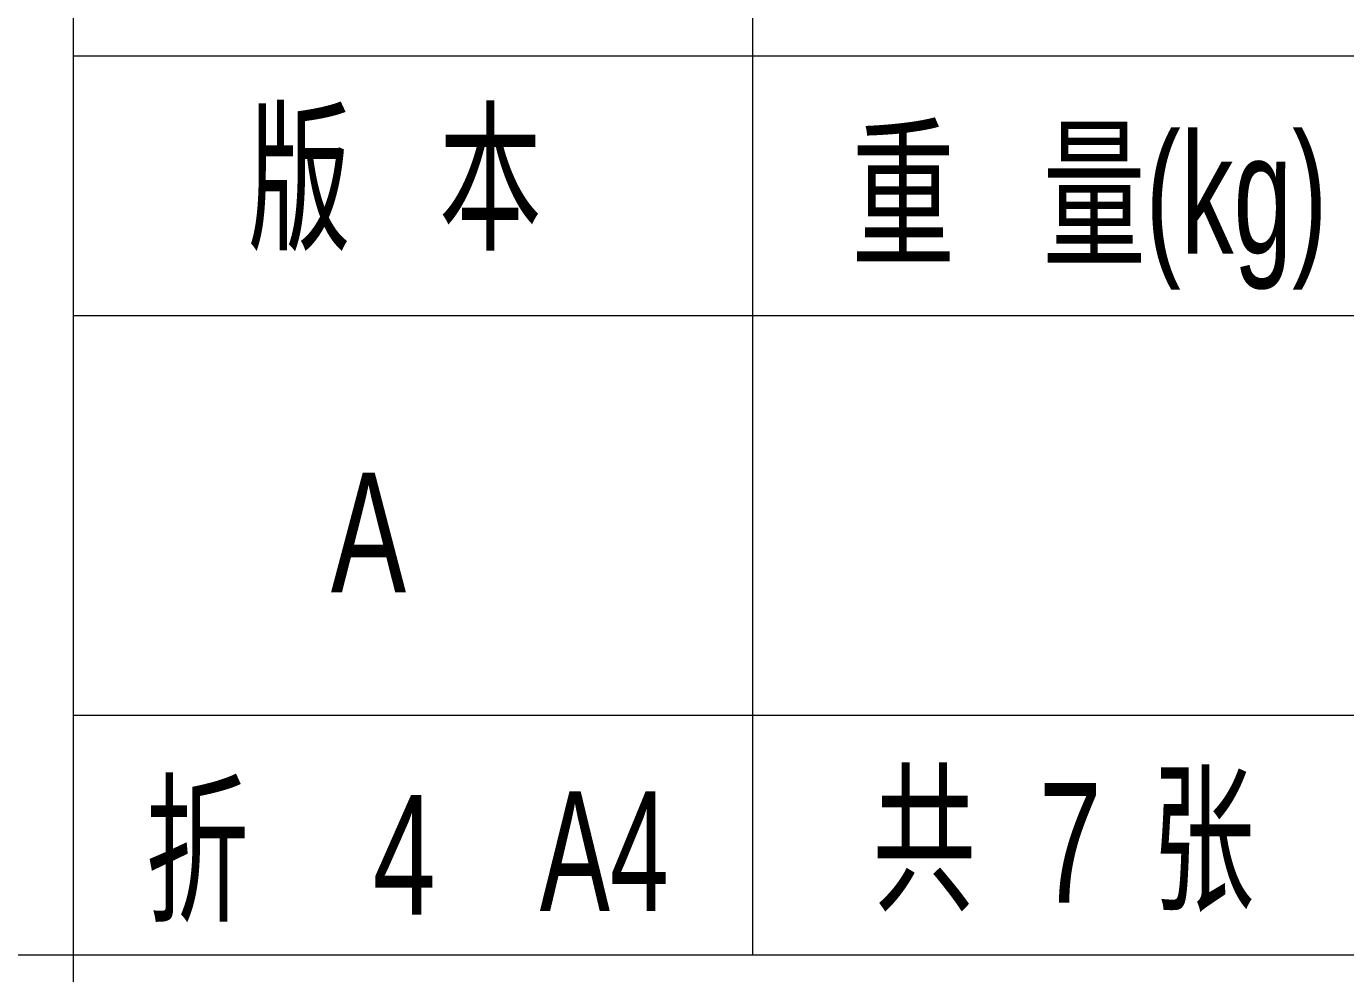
# Model space of a CAD drawing. Header units: millimetres. Extents: x 6786 to 7380, y -302 to 118.
# Drawn here: x 7317.67 to 7350.69, y -278.46 to -254.75 of the extents above; entities that cross this region are included whole.
import ezdxf

# ---------------------------------------------------------------- set-up
doc = ezdxf.new("R2010")
doc.units = ezdxf.units.MM
doc.linetypes.add('XKITLINE00', pattern=[0])
doc.styles.add('STYLE_2', font='arial.ttf', dxfattribs={"height": 0.2})

msp = doc.modelspace()

# ---------------------------------------------------------------- linework, layer by layer
at = {"color": 0, "linetype": 'XKITLINE00', "lineweight": 0}
for p, q in [((7318.843, -245.484), (7318.843, -291.984)), ((7260.343, -277.984), (7318.843, -277.984)), ((7318.843, -277.984), (7318.843, -291.984)), ((7318.843, -277.984), (7369.843, -277.984))]:
    msp.add_line(p, q, dxfattribs=at)
at = {"color": 1, "linetype": 'XKITLINE00', "lineweight": 0}
for p, q in [((7335.843, -245.484), (7335.843, -277.984)), ((7318.843, -255.484), (7369.843, -255.484)), ((7318.843, -261.984), (7369.843, -261.984)), ((7318.843, -271.984), (7369.843, -271.984))]:
    msp.add_line(p, q, dxfattribs=at)

# ---------------------------------------------------------------- texts
at = {"color": 3, "lineweight": 0, "style": 'STYLE_2'}
for s, width, p in [('版   本   ', 0.63, (7323.217, -260.032)), ('重   量(kg)', 0.63, (7338.331, -260.436)), ('A', 0.675, (7325.291, -268.916)), ('共      张', 0.63, (7338.856, -276.573)), ('折', 0.63, (7320.658, -276.854)), ('7', 0.675, (7343.012, -276.683)), ('4', 0.675, (7326.344, -276.984)), ('A4', 0.63, (7330.519, -276.893))]:
    msp.add_text(s, height=3, dxfattribs=dict(at, width=width)).set_placement(p)

doc.saveas('drawing.dxf')
